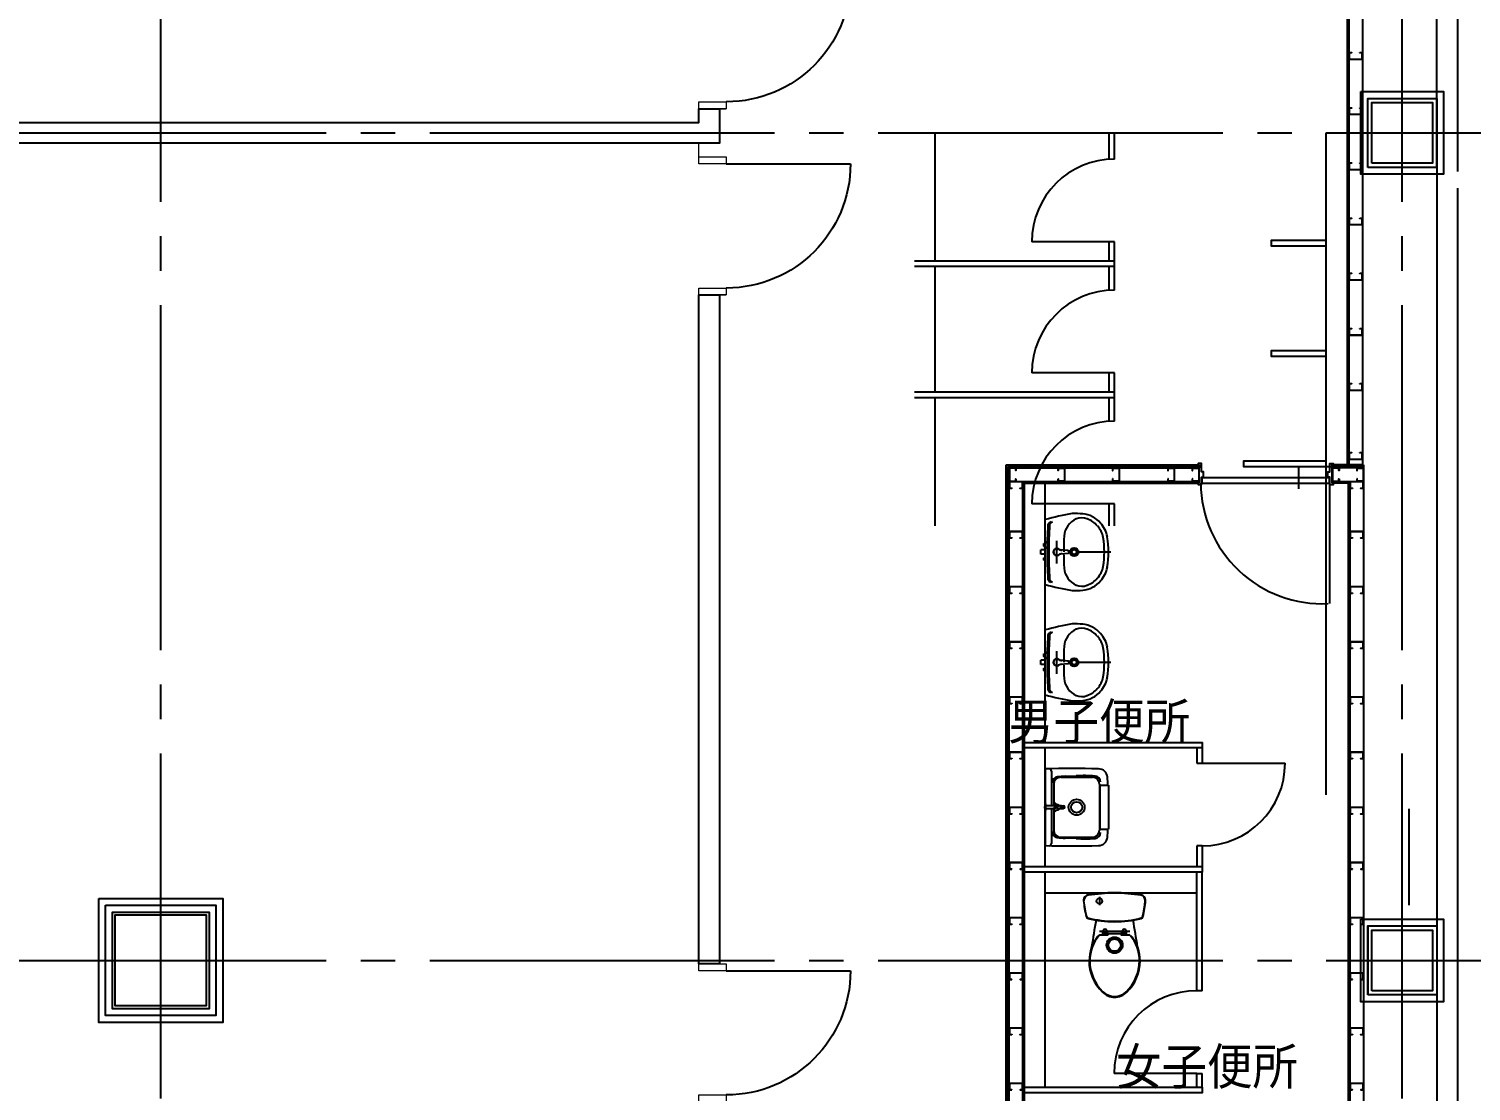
# Model space of a CAD drawing. Header units: millimetres. Extents: x -48783 to 40488, y 6477 to 32964.
# Drawn here: x 23304 to 24350, y 13855 to 14625 of the extents above; entities that cross this region are included whole.
import ezdxf
from ezdxf.enums import TextEntityAlignment as Align

# ---------------------------------------------------------------- set-up
doc = ezdxf.new("R2010")
doc.units = ezdxf.units.MM
doc.header["$LTSCALE"] = 100
doc.linetypes.add('X-N-FAB-L20$0$COL-CEN-LIN', pattern=[3.25, 2.5, -0.25, 0.25, -0.25])
for name, color, linetype in [('0-XREF', 7, 'Continuous'), ('X-N-FAB-L20$0$08', 8, 'Continuous'), ('X-N-FAB-L20$0$200K新增範圍', 8, 'Continuous'), ('X-N-FAB-L20$0$BLOCK', 8, 'Continuous'), ('X-N-FAB-L20$0$CCL', 8, 'X-N-FAB-L20$0$COL-CEN-LIN'), ('X-N-FAB-L20$0$COL', 8, 'Continuous'), ('X-N-FAB-L20$0$COL-S', 8, 'Continuous')]:
    doc.layers.add(name, color=color, linetype=linetype)
doc.styles.add('X-N-FAB-L20$0$ROMS', font='ROMANS.shx', dxfattribs={"bigfont": 'bigfont.shx'})

# ---------------------------------------------------------------- blocks, each defined once
blk = doc.blocks.new('X-N-FAB-L20$0$X-NFAB-UPS_L10$0$A$C01469983')
at = {"lineweight": 0}
for p, q in [((-180, 0), (-200, 0)), ((-200, 0), (-200, -50)), ((0, 0), (-200, 0)), ((-180, 0), (-200, 0)), ((-180, 0), (-200, 0)), ((-20, 0), (-180, 0)), ((-20, 0), (-180, 0)), ((-20, 0), (-180, 0)), ((0, 0), (-20, 0)), ((0, 0), (-20, 0)), ((0, 0), (-20, 0)), ((0, -50), (0, 0)), ((-200, -50), (0, -50)), ((0, -950), (-200, -950)), ((-200, -950), (-200, -1000)), ((-180, -1000), (-200, -1000)), ((-200, -1000), (0, -1000)), ((-180, -1000), (-200, -1000)), ((-180, -1000), (-200, -1000)), ((-20, -1000), (-180, -1000)), ((-20, -1000), (-180, -1000)), ((-20, -1000), (-180, -1000)), ((0, -1000), (-20, -1000)), ((0, -1000), (-20, -1000)), ((0, -1000), (-20, -1000)), ((0, -1000), (0, -950))]:
    blk.add_line(p, q, dxfattribs=at)
blk.add_line((-200, -50), (-1100, -50))
at = {"lineweight": 0, "flags": 128}
blk.add_lwpolyline([(0, 0), (0, 100)], dxfattribs=at)
blk.add_arc((-200, -50), 900, 180, 270)
blk = doc.blocks.new('X-N-FAB-L20$0$A$C0e4649b7')
for points in [[(7400, 31533), (13050, 31533), (13050, 31633), (13200, 31633), (13200, 31383), (7400, 31383)], [(13050, 30283), (13200, 30283), (13200, 25433), (13050, 25433)]]:
    blk.add_lwpolyline(points, close=True)
at = {"xscale": -1}
for p in [(13050, 32633), (13050, 31283), (13050, 25433)]:
    blk.add_blockref('X-N-FAB-L20$0$X-NFAB-UPS_L10$0$A$C01469983', p, dxfattribs=at)
blk = doc.blocks.new('X-N-FAB-L20$0$A$C3a14f8e9')
at = {"layer": 'X-N-FAB-L20$0$COL'}
blk.add_lwpolyline([(0, 80), (80, 80), (80, 0), (0, 0)], close=True, dxfattribs=at)
at = {"layer": 'X-N-FAB-L20$0$COL-S'}
for points in [[(5, 75), (75, 75), (75, 5), (5, 5)], [(7, 73), (73, 73), (73, 7), (7, 7)]]:
    blk.add_lwpolyline(points, close=True, dxfattribs=at)
blk = doc.blocks.new('X-N-FAB-L20$0$A$C028b1125')
at = {"layer": 'X-N-FAB-L20$0$COL'}
blk.add_lwpolyline([(0, 60), (60, 60), (60, 0), (0, 0)], close=True, dxfattribs=at)
at = {"layer": 'X-N-FAB-L20$0$COL-S'}
for points in [[(5, 5), (5, 55), (55, 55), (55, 5)], [(8, 8), (8, 52), (52, 52), (52, 8)]]:
    blk.add_lwpolyline(points, close=True, dxfattribs=at)
blk = doc.blocks.new('X-N-FAB-L20$0$A$C20c95bda')
at = {"layer": 'X-N-FAB-L20$0$CCL'}
for p, q in [((24420, 0), (24420, 9160)), ((25320, 0), (25320, 9160)), ((240, 3950), (28330, 3950)), ((240, 3350), (28330, 3350))]:
    blk.add_line(p, q, dxfattribs=at)
at = {"layer": 'X-N-FAB-L20$0$COL'}
for name, p in [('X-N-FAB-L20$0$A$C028b1125', (25290, 3920)), ('X-N-FAB-L20$0$A$C3a14f8e9', (24380, 3310)), ('X-N-FAB-L20$0$A$C028b1125', (25290, 3320))]:
    blk.add_blockref(name, p, dxfattribs=at)
blk = doc.blocks.new('X-N-FAB-L20$0$A$C1d07c4d4')
for centre, radius in [((24779.6, 3621.1), 3.1), ((24779.6, 3621.1), 2.7), ((24779.6, 3621.1), 1.75), ((24779.6, 3541.1), 3.1), ((24779.6, 3541.1), 2.7), ((24779.6, 3541.1), 1.75), ((24781.4, 3436.1), 5.8), ((24758.6, 3436.1), 0.2), ((24767.1, 3436.1), 0.7), ((24781.4, 3436.1), 4), ((24797.9, 3368.1), 2), ((24808.9, 3336.1), 5.85), ((24808.9, 3336.1), 5.2), ((24808.9, 3336.1), 4.47)]:
    blk.add_circle(centre, radius)
at = {"layer": 'X-N-FAB-L20$0$08'}
for p, q in [((25057.4, 5150), (25057.4, 3897)), ((25042.4, 3900), (25042.4, 4485)), ((24977.4, 4373), (24977.4, 3925)), ((24978.7, 4373), (24978.7, 3932.2)), ((24988.7, 4373), (24988.7, 3925)), ((24978.7, 3991.2), (24978.7, 3684.4)), ((24992.4, 3900), (24992.4, 3950)), ((24992.4, 3900), (24992.4, 3950)), ((24992.4, 3900), (24992.4, 3950)), ((24678.9, 3832), (24678.9, 3925)), ((24804.9, 3906), (24804.9, 3925)), ((24808.9, 3906), (24808.9, 3925)), ((24962.4, 3445), (24962.4, 3925)), ((24977.4, 3925), (24977.4, 3684.4)), ((24988.7, 3925), (24988.7, 3684.4)), ((25042.4, 3900), (25042.4, 3300)), ((25057.4, 3885), (25057.4, 3285)), ((24808.9, 3846), (24748.9, 3846)), ((24804.9, 3832), (24804.9, 3846)), ((24808.9, 3832), (24808.9, 3846)), ((24808.9, 3832), (24663.9, 3832)), ((24808.9, 3828), (24663.9, 3828)), ((24678.9, 3737), (24678.9, 3828)), ((24804.9, 3811), (24804.9, 3828)), ((24808.9, 3811), (24808.9, 3832)), ((24808.9, 3751), (24748.9, 3751)), ((24804.9, 3737), (24804.9, 3751)), ((24808.9, 3737), (24808.9, 3751)), ((24808.9, 3737), (24663.9, 3737)), ((24808.9, 3733), (24663.9, 3733)), ((24678.9, 3640), (24678.9, 3733)), ((24804.9, 3716), (24804.9, 3733)), ((24808.9, 3716), (24808.9, 3737)), ((24730.2, 3684.4), (24870.2, 3684.4)), ((24730.2, 2717.8), (24730.2, 3684.4)), ((24731.5, 3683.1), (24870.2, 3683.1)), ((24731.5, 2719), (24731.5, 3683.1)), ((24732.4, 2720), (24732.4, 3682.2)), ((24732.4, 3682.2), (24870.2, 3682.2)), ((24870.2, 3684.4), (24870.2, 3682.2)), ((24870.2, 3671.1), (24870.2, 3684.4)), ((24942.4, 3666.9), (24942.4, 3683.7)), ((24962.4, 3683), (24977.4, 3683)), ((24989.4, 3684.4), (24966.6, 3684.4)), ((24966.6, 3671.1), (24966.6, 3684.4)), ((24989.4, 3683.4), (24966.6, 3683.4)), ((24989.4, 3682.2), (24966.6, 3682.2)), ((24989.4, 3684.4), (24989.4, 2730.8)), ((24742.4, 3672.2), (24870.2, 3672.2)), ((24742.4, 2730), (24742.4, 3672.2)), ((24743.2, 2730.8), (24743.2, 3671.4)), ((24743.2, 3671.4), (24870.2, 3671.4)), ((24743.5, 3671.1), (24870.2, 3671.1)), ((24743.5, 2731.1), (24743.5, 3671.1)), ((24758.5, 3483.1), (24758.5, 3671.1)), ((24870.2, 3671.1), (24870.2, 3673.1)), ((24964.6, 3671), (24964.6, 3583.7)), ((24966.6, 3672.2), (24979.4, 3672.2)), ((24978.6, 3671.4), (24966.6, 3671.4)), ((24978.3, 3671.1), (24966.6, 3671.1)), ((24978.3, 3671.1), (24978.3, 2731.1)), ((24978.6, 3671.4), (24978.6, 2730.8)), ((24979.4, 3672.2), (24979.4, 2730.8)), ((24808.9, 3656), (24748.9, 3656)), ((24804.9, 3640), (24804.9, 3656)), ((24808.9, 3640), (24808.9, 3656)), ((24758.5, 3628.9), (24758.5, 3644.7)), ((24758.5, 3628.9), (24758.5, 3627.2)), ((24767, 3612.9), (24767, 3629.3)), ((24758.5, 3622.7), (24755.4, 3622.7)), ((24755.4, 3619.5), (24755.4, 3622.7)), ((24758.5, 3619.5), (24755.4, 3619.5)), ((24757.5, 3627.1), (24757.7, 3627.2)), ((24757.5, 3625.3), (24757.5, 3627.1)), ((24757.5, 3625.3), (24757.7, 3625.2)), ((24757.7, 3627.2), (24757.8, 3627.2)), ((24757.7, 3625.2), (24757.8, 3625.2)), ((24758.5, 3627.2), (24757.8, 3627.2)), ((24758.5, 3625.2), (24757.8, 3625.2)), ((24758.5, 3625.2), (24758.5, 3627.2)), ((24758.5, 3625.2), (24758.5, 3623.4)), ((24758.5, 3597.5), (24758.5, 3623.4)), ((24775.2, 3622.1), (24769.6, 3622.6)), ((24775.2, 3620.1), (24769.6, 3619.6)), ((24772, 3623), (24772, 3621.2)), ((24806.1, 3621.1), (24783.1, 3621.1)), ((24757.5, 3616.9), (24757.7, 3617)), ((24757.5, 3615.1), (24757.5, 3616.9)), ((24757.5, 3615.1), (24757.7, 3615)), ((24757.7, 3617), (24757.8, 3617)), ((24758.5, 3617), (24757.8, 3617)), ((24758.5, 3548.9), (24758.5, 3564.7)), ((24757.5, 3547.1), (24757.7, 3547.2)), ((24757.5, 3545.3), (24757.5, 3547.1)), ((24757.5, 3545.3), (24757.7, 3545.2)), ((24757.7, 3547.2), (24757.8, 3547.2)), ((24757.7, 3545.2), (24757.8, 3545.2)), ((24758.5, 3547.2), (24757.8, 3547.2)), ((24758.5, 3545.2), (24757.8, 3545.2)), ((24758.5, 3548.9), (24758.5, 3547.2)), ((24758.5, 3545.2), (24758.5, 3547.2)), ((24758.5, 3545.2), (24758.5, 3543.4)), ((24767, 3532.9), (24767, 3549.3)), ((24758.5, 3542.7), (24755.4, 3542.7)), ((24755.4, 3539.5), (24755.4, 3542.7)), ((24758.5, 3539.5), (24755.4, 3539.5)), ((24757.5, 3536.9), (24757.7, 3537)), ((24757.5, 3535.1), (24757.5, 3536.9)), ((24757.5, 3535.1), (24757.7, 3535)), ((24757.7, 3537), (24757.8, 3537)), ((24757.7, 3535), (24757.8, 3535)), ((24758.5, 3537), (24757.8, 3537)), ((24758.5, 3535), (24757.8, 3535)), ((24758.5, 3517.5), (24758.5, 3543.4)), ((24775.2, 3542.1), (24769.6, 3542.6)), ((24775.2, 3540.1), (24769.6, 3539.6)), ((24772, 3543), (24772, 3541.2)), ((24806.1, 3541.1), (24783.1, 3541.1)), ((24758.6, 3393.1), (24758.6, 3479.1)), ((24868.5, 3479.1), (24868.5, 3468.1)), ((24872.5, 3479.1), (24872.5, 3468.1)), ((24758.6, 3463.9), (24758.6, 3408.3)), ((24763.1, 3462.3), (24763.1, 3437.3)), ((24868.5, 3468.1), (24872.5, 3468.1)), ((24872.5, 3468.1), (24932.5, 3468.1)), ((24764.8, 3452.7), (24764.8, 3437.4)), ((24770, 3457.9), (24792.8, 3457.9)), ((24773.2, 3458.5), (24781, 3458.8)), ((24798, 3452.7), (24798, 3419.5)), ((24798.3, 3452.1), (24798.3, 3420.1)), ((24798.3, 3452.1), (24804.4, 3452.1)), ((24804.4, 3452.1), (24804.4, 3420.1)), ((24757.6, 3436.1), (24759.6, 3436.1)), ((24758.6, 3438.6), (24758.6, 3433.6)), ((24758.8, 3438.6), (24758.6, 3438.6)), ((24758.6, 3437.1), (24758.6, 3435.1)), ((24758.8, 3433.6), (24758.6, 3433.6)), ((24758.9, 3438.5), (24758.9, 3433.7)), ((24759.3, 3437.3), (24763.9, 3437.3)), ((24763.9, 3434.9), (24759.3, 3434.9)), ((24763.1, 3434.9), (24763.1, 3409.9)), ((24764.8, 3434.8), (24764.8, 3419.5)), ((24765.6, 3436.9), (24765.2, 3436.3)), ((24765.2, 3435.9), (24765.6, 3435.3)), ((24765.3, 3438.1), (24765.7, 3436.7)), ((24765.3, 3434.1), (24765.7, 3435.5)), ((24766.3, 3438.7), (24767.3, 3437.7)), ((24766.3, 3433.5), (24767.3, 3434.5)), ((24767.9, 3437.8), (24767.2, 3437.8)), ((24767.2, 3434.3), (24767.9, 3434.3)), ((24768.6, 3437), (24768.3, 3437.7)), ((24768.3, 3434.5), (24768.6, 3435.2)), ((24769.8, 3436.7), (24768.4, 3437.1)), ((24769.8, 3435.5), (24768.4, 3435.1)), ((24772.1, 3436.8), (24770.7, 3435.4)), ((24770.7, 3436.8), (24772.1, 3435.4)), ((25022.4, 3365), (25022.4, 3435)), ((24798.2, 3420.1), (24804.4, 3420.1)), ((24770, 3414.3), (24792.8, 3414.3)), ((24781, 3413.4), (24773.2, 3413.7)), ((24872.5, 3408.1), (24868.5, 3408.1)), ((24868.5, 3408.1), (24868.5, 3393.1)), ((24872.5, 3408.1), (24872.5, 3393.1)), ((24758.5, 3233.1), (24758.5, 3389.1)), ((24868.5, 3303.1), (24868.5, 3389.1)), ((24872.5, 3303.1), (24872.5, 3389.1)), ((24758.5, 3374.1), (24868.5, 3374.1)), ((24787, 3365.4), (24786.7, 3368.3)), ((24797.9, 3371.1), (24797.9, 3365.1)), ((24830.8, 3365.4), (24831.1, 3368.3)), ((24787.5, 3362.4), (24787, 3365.4)), ((24788, 3359.5), (24787.5, 3362.4)), ((24788.7, 3356.7), (24788, 3359.5)), ((24829.2, 3356.7), (24829.8, 3359.5)), ((24829.8, 3359.5), (24830.4, 3362.4)), ((24830.4, 3362.4), (24830.8, 3365.4)), ((24819.9, 3346.1), (24797.9, 3346.1)), ((24800.4, 3343.5), (24800.4, 3346.1)), ((24803.4, 3346.1), (24803.4, 3344.6)), ((24814.4, 3344.6), (24814.4, 3346.1)), ((24817.4, 3346.1), (24817.4, 3343.5)), ((24992.4, 3350), (24992.4, 3300)), ((24798.5, 3343.5), (24803.9, 3343.5)), ((24801.2, 3344.5), (24801.2, 3343.5)), ((24802.5, 3344.6), (24801.3, 3344.6)), ((24802.6, 3344.1), (24802.6, 3344.5)), ((24802.6, 3344.4), (24802.6, 3344.1)), ((24802.6, 3344.1), (24802.6, 3343.5)), ((24803.9, 3344.6), (24802.8, 3344.6)), ((24804.1, 3344.4), (24804.1, 3343.6)), ((24804.1, 3343.7), (24804.1, 3344.4)), ((24804.3, 3344.6), (24813.5, 3344.6)), ((24813.7, 3344.4), (24813.7, 3343.6)), ((24813.7, 3344.4), (24813.7, 3343.7)), ((24815, 3344.6), (24813.9, 3344.6)), ((24813.9, 3343.5), (24819.3, 3343.5)), ((24815.2, 3344.5), (24815.2, 3343.5)), ((24816.5, 3344.6), (24815.3, 3344.6)), ((24816.6, 3343.5), (24816.6, 3344.5)), ((24820.8, 3342.4), (24820.7, 3342.4)), ((24872.5, 3303.1), (24868.5, 3303.1)), ((25042.4, 3300), (25042.4, 2695)), ((25057.4, 3285), (25057.4, 2294)), ((24868.5, 3243.1), (24808.5, 3243.1)), ((24868.5, 3243.1), (24872.5, 3243.1)), ((24868.5, 3233.1), (24868.5, 3243.1)), ((24872.5, 3233.1), (24872.5, 3243.1))]:
    blk.add_line(p, q, dxfattribs=at)
for points in [[(24986.7, 3983.2), (24988.7, 3983.2), (24988.7, 3978.2), (24978.7, 3978.2), (24978.7, 3983.2), (24980.7, 3983.2), (24980.7, 3983), (24978.9, 3983), (24978.9, 3978.5), (24988.5, 3978.5), (24988.5, 3983), (24986.7, 3983)], [(24987.4, 3955), (25047.4, 3955), (25047.4, 3895), (24987.4, 3895)], [(24986.7, 3943.2), (24988.7, 3943.2), (24988.7, 3938.2), (24978.7, 3938.2), (24978.7, 3943.2), (24980.7, 3943.2), (24980.7, 3943), (24978.9, 3943), (24978.9, 3938.5), (24988.5, 3938.5), (24988.5, 3943), (24986.7, 3943)], [(24992.4, 3900), (24992.4, 3950), (25042.4, 3950), (25042.4, 3900)], [(24995.4, 3903), (24995.4, 3947), (25039.4, 3947), (25039.4, 3903)], [(24986.7, 3903.2), (24988.7, 3903.2), (24988.7, 3898.2), (24978.7, 3898.2), (24978.7, 3903.2), (24980.7, 3903.2), (24980.7, 3903), (24978.9, 3903), (24978.9, 3898.5), (24988.5, 3898.5), (24988.5, 3903), (24986.7, 3903)], [(24986.7, 3863.2), (24988.7, 3863.2), (24988.7, 3858.2), (24978.7, 3858.2), (24978.7, 3863.2), (24980.7, 3863.2), (24980.7, 3863), (24978.9, 3863), (24978.9, 3858.5), (24988.5, 3858.5), (24988.5, 3863), (24986.7, 3863)], [(24986.7, 3823.2), (24988.7, 3823.2), (24988.7, 3818.2), (24978.7, 3818.2), (24978.7, 3823.2), (24980.7, 3823.2), (24980.7, 3823), (24978.9, 3823), (24978.9, 3818.5), (24988.5, 3818.5), (24988.5, 3823), (24986.7, 3823)], [(24986.7, 3783.2), (24988.7, 3783.2), (24988.7, 3778.2), (24978.7, 3778.2), (24978.7, 3783.2), (24980.7, 3783.2), (24980.7, 3783), (24978.9, 3783), (24978.9, 3778.5), (24988.5, 3778.5), (24988.5, 3783), (24986.7, 3783)], [(24986.7, 3743.2), (24988.7, 3743.2), (24988.7, 3738.2), (24978.7, 3738.2), (24978.7, 3743.2), (24980.7, 3743.2), (24980.7, 3743), (24978.9, 3743), (24978.9, 3738.5), (24988.5, 3738.5), (24988.5, 3743), (24986.7, 3743)], [(24986.7, 3693.3), (24988.7, 3693.3), (24988.7, 3688.3), (24978.7, 3688.3), (24978.7, 3693.3), (24980.7, 3693.3), (24980.7, 3693.1), (24978.9, 3693.1), (24978.9, 3688.5), (24988.5, 3688.5), (24988.5, 3693.1), (24986.7, 3693.1)], [(24986.7, 3693.3), (24988.7, 3693.3), (24988.7, 3688.3), (24978.7, 3688.3), (24978.7, 3693.3), (24980.7, 3693.3), (24980.7, 3693.1), (24978.9, 3693.1), (24978.9, 3688.5), (24988.5, 3688.5), (24988.5, 3693.1), (24986.7, 3693.1)], [(24737.4, 3674.2), (24737.4, 3672.2), (24732.4, 3672.2), (24732.4, 3682.2), (24737.4, 3682.2), (24737.4, 3680.2), (24737.2, 3680.2), (24737.2, 3682), (24732.7, 3682), (24732.7, 3672.4), (24737.2, 3672.4), (24737.2, 3674.2)], [(24767.9, 3674.2), (24767.9, 3672.2), (24772.9, 3672.2), (24772.9, 3682.2), (24767.9, 3682.2), (24767.9, 3680.2), (24768.1, 3680.2), (24768.1, 3682), (24772.7, 3682), (24772.7, 3672.4), (24768.1, 3672.4), (24768.1, 3674.2)], [(24807.4, 3674.2), (24807.4, 3672.2), (24812.4, 3672.2), (24812.4, 3682.2), (24807.4, 3682.2), (24807.4, 3680.2), (24807.7, 3680.2), (24807.7, 3682), (24812.2, 3682), (24812.2, 3672.4), (24807.7, 3672.4), (24807.7, 3674.2)], [(24847.4, 3674.2), (24847.4, 3672.2), (24852.4, 3672.2), (24852.4, 3682.2), (24847.4, 3682.2), (24847.4, 3680.2), (24847.7, 3680.2), (24847.7, 3682), (24852.2, 3682), (24852.2, 3672.4), (24847.7, 3672.4), (24847.7, 3674.2)], [(24865.2, 3674.2), (24865.2, 3672.2), (24870.2, 3672.2), (24870.2, 3682.2), (24865.2, 3682.2), (24865.2, 3680.2), (24865.5, 3680.2), (24865.5, 3682), (24870, 3682), (24870, 3672.4), (24865.5, 3672.4), (24865.5, 3674.2)], [(24971.6, 3674.2), (24971.6, 3672.2), (24966.6, 3672.2), (24966.6, 3682.2), (24971.6, 3682.2), (24971.6, 3680.2), (24971.4, 3680.2), (24971.4, 3682), (24966.9, 3682), (24966.9, 3672.4), (24971.4, 3672.4), (24971.4, 3674.2)], [(24984.4, 3674.2), (24984.4, 3672.2), (24989.4, 3672.2), (24989.4, 3682.2), (24984.4, 3682.2), (24984.4, 3680.2), (24984.7, 3680.2), (24984.7, 3682), (24989.2, 3682), (24989.2, 3672.4), (24984.7, 3672.4), (24984.7, 3674.2)], [(24734.4, 3667.2), (24732.4, 3667.2), (24732.4, 3672.2), (24742.4, 3672.2), (24742.4, 3667.2), (24740.4, 3667.2), (24740.4, 3667.4), (24742.2, 3667.4), (24742.2, 3672), (24732.7, 3672), (24732.7, 3667.4), (24734.4, 3667.4)], [(24964.6, 3675), (24872.2, 3675), (24872.2, 3671), (24964.6, 3671)], [(24981.4, 3667.2), (24979.4, 3667.2), (24979.4, 3672.2), (24989.4, 3672.2), (24989.4, 3667.2), (24987.4, 3667.2), (24987.4, 3667.4), (24989.2, 3667.4), (24989.2, 3672), (24979.7, 3672), (24979.7, 3667.4), (24981.4, 3667.4)], [(24734.4, 3631.1), (24732.4, 3631.1), (24732.4, 3636.1), (24742.4, 3636.1), (24742.4, 3631.1), (24740.4, 3631.1), (24740.4, 3631.3), (24742.2, 3631.3), (24742.2, 3635.9), (24732.7, 3635.9), (24732.7, 3631.3), (24734.4, 3631.3)], [(24981.4, 3631.1), (24979.4, 3631.1), (24979.4, 3636.1), (24989.4, 3636.1), (24989.4, 3631.1), (24987.4, 3631.1), (24987.4, 3631.3), (24989.2, 3631.3), (24989.2, 3635.9), (24979.7, 3635.9), (24979.7, 3631.3), (24981.4, 3631.3)], [(24734.4, 3591.1), (24732.4, 3591.1), (24732.4, 3596.1), (24742.4, 3596.1), (24742.4, 3591.1), (24740.4, 3591.1), (24740.4, 3591.3), (24742.2, 3591.3), (24742.2, 3595.9), (24732.7, 3595.9), (24732.7, 3591.3), (24734.4, 3591.3)], [(24981.4, 3591.1), (24979.4, 3591.1), (24979.4, 3596.1), (24989.4, 3596.1), (24989.4, 3591.1), (24987.4, 3591.1), (24987.4, 3591.3), (24989.2, 3591.3), (24989.2, 3595.9), (24979.7, 3595.9), (24979.7, 3591.3), (24981.4, 3591.3)], [(24734.4, 3551.1), (24732.4, 3551.1), (24732.4, 3556.1), (24742.4, 3556.1), (24742.4, 3551.1), (24740.4, 3551.1), (24740.4, 3551.3), (24742.2, 3551.3), (24742.2, 3555.9), (24732.7, 3555.9), (24732.7, 3551.3), (24734.4, 3551.3)], [(24981.4, 3551.1), (24979.4, 3551.1), (24979.4, 3556.1), (24989.4, 3556.1), (24989.4, 3551.1), (24987.4, 3551.1), (24987.4, 3551.3), (24989.2, 3551.3), (24989.2, 3555.9), (24979.7, 3555.9), (24979.7, 3551.3), (24981.4, 3551.3)], [(24734.4, 3511.1), (24732.4, 3511.1), (24732.4, 3516.1), (24742.4, 3516.1), (24742.4, 3511.1), (24740.4, 3511.1), (24740.4, 3511.3), (24742.2, 3511.3), (24742.2, 3515.9), (24732.7, 3515.9), (24732.7, 3511.3), (24734.4, 3511.3)], [(24981.4, 3511.1), (24979.4, 3511.1), (24979.4, 3516.1), (24989.4, 3516.1), (24989.4, 3511.1), (24987.4, 3511.1), (24987.4, 3511.3), (24989.2, 3511.3), (24989.2, 3515.9), (24979.7, 3515.9), (24979.7, 3511.3), (24981.4, 3511.3)], [(24734.4, 3471.1), (24732.4, 3471.1), (24732.4, 3476.1), (24742.4, 3476.1), (24742.4, 3471.1), (24740.4, 3471.1), (24740.4, 3471.3), (24742.2, 3471.3), (24742.2, 3475.9), (24732.7, 3475.9), (24732.7, 3471.3), (24734.4, 3471.3)], [(24981.4, 3471.1), (24979.4, 3471.1), (24979.4, 3476.1), (24989.4, 3476.1), (24989.4, 3471.1), (24987.4, 3471.1), (24987.4, 3471.3), (24989.2, 3471.3), (24989.2, 3475.9), (24979.7, 3475.9), (24979.7, 3471.3), (24981.4, 3471.3)], [(24734.4, 3431.1), (24732.4, 3431.1), (24732.4, 3436.1), (24742.4, 3436.1), (24742.4, 3431.1), (24740.4, 3431.1), (24740.4, 3431.3), (24742.2, 3431.3), (24742.2, 3435.9), (24732.7, 3435.9), (24732.7, 3431.3), (24734.4, 3431.3)], [(24981.4, 3431.1), (24979.4, 3431.1), (24979.4, 3436.1), (24989.4, 3436.1), (24989.4, 3431.1), (24987.4, 3431.1), (24987.4, 3431.3), (24989.2, 3431.3), (24989.2, 3435.9), (24979.7, 3435.9), (24979.7, 3431.3), (24981.4, 3431.3)], [(24734.4, 3391.1), (24732.4, 3391.1), (24732.4, 3396.1), (24742.4, 3396.1), (24742.4, 3391.1), (24740.4, 3391.1), (24740.4, 3391.3), (24742.2, 3391.3), (24742.2, 3395.9), (24732.7, 3395.9), (24732.7, 3391.3), (24734.4, 3391.3)], [(24981.4, 3391.1), (24979.4, 3391.1), (24979.4, 3396.1), (24989.4, 3396.1), (24989.4, 3391.1), (24987.4, 3391.1), (24987.4, 3391.3), (24989.2, 3391.3), (24989.2, 3395.9), (24979.7, 3395.9), (24979.7, 3391.3), (24981.4, 3391.3)], [(24072.4, 3370), (24162.4, 3370), (24162.4, 3280), (24072.4, 3280)], [(24077.4, 3365), (24157.4, 3365), (24157.4, 3285), (24077.4, 3285)], [(24082.4, 3290), (24082.4, 3360), (24152.4, 3360), (24152.4, 3290)], [(24084.4, 3292), (24084.4, 3358), (24150.4, 3358), (24150.4, 3292)], [(24734.4, 3351.1), (24732.4, 3351.1), (24732.4, 3356.1), (24742.4, 3356.1), (24742.4, 3351.1), (24740.4, 3351.1), (24740.4, 3351.3), (24742.2, 3351.3), (24742.2, 3355.9), (24732.7, 3355.9), (24732.7, 3351.3), (24734.4, 3351.3)], [(24981.4, 3351.1), (24979.4, 3351.1), (24979.4, 3356.1), (24989.4, 3356.1), (24989.4, 3351.1), (24987.4, 3351.1), (24987.4, 3351.3), (24989.2, 3351.3), (24989.2, 3355.9), (24979.7, 3355.9), (24979.7, 3351.3), (24981.4, 3351.3)], [(24987.4, 3355), (25047.4, 3355), (25047.4, 3295), (24987.4, 3295)], [(24992.4, 3300), (24992.4, 3350), (25042.4, 3350), (25042.4, 3300)], [(24995.4, 3303), (24995.4, 3347), (25039.4, 3347), (25039.4, 3303)], [(24734.4, 3311.1), (24732.4, 3311.1), (24732.4, 3316.1), (24742.4, 3316.1), (24742.4, 3311.1), (24740.4, 3311.1), (24740.4, 3311.3), (24742.2, 3311.3), (24742.2, 3315.9), (24732.7, 3315.9), (24732.7, 3311.3), (24734.4, 3311.3)], [(24981.4, 3311.1), (24979.4, 3311.1), (24979.4, 3316.1), (24989.4, 3316.1), (24989.4, 3311.1), (24987.4, 3311.1), (24987.4, 3311.3), (24989.2, 3311.3), (24989.2, 3315.9), (24979.7, 3315.9), (24979.7, 3311.3), (24981.4, 3311.3)], [(24734.4, 3271.1), (24732.4, 3271.1), (24732.4, 3276.1), (24742.4, 3276.1), (24742.4, 3271.1), (24740.4, 3271.1), (24740.4, 3271.3), (24742.2, 3271.3), (24742.2, 3275.9), (24732.7, 3275.9), (24732.7, 3271.3), (24734.4, 3271.3)], [(24981.4, 3271.1), (24979.4, 3271.1), (24979.4, 3276.1), (24989.4, 3276.1), (24989.4, 3271.1), (24987.4, 3271.1), (24987.4, 3271.3), (24989.2, 3271.3), (24989.2, 3275.9), (24979.7, 3275.9), (24979.7, 3271.3), (24981.4, 3271.3)], [(24734.4, 3231.1), (24732.4, 3231.1), (24732.4, 3236.1), (24742.4, 3236.1), (24742.4, 3231.1), (24740.4, 3231.1), (24740.4, 3231.3), (24742.2, 3231.3), (24742.2, 3235.9), (24732.7, 3235.9), (24732.7, 3231.3), (24734.4, 3231.3)], [(24981.4, 3231.1), (24979.4, 3231.1), (24979.4, 3236.1), (24989.4, 3236.1), (24989.4, 3231.1), (24987.4, 3231.1), (24987.4, 3231.3), (24989.2, 3231.3), (24989.2, 3235.9), (24979.7, 3235.9), (24979.7, 3231.3), (24981.4, 3231.3)]]:
    blk.add_lwpolyline(points, close=True, dxfattribs=at)
for points in [[(24962.4, 3847), (24922.4, 3847), (24922.4, 3843), (24962.4, 3843)], [(24962.4, 3767), (24922.4, 3767), (24922.4, 3763), (24962.4, 3763)], [(24870.2, 3671.1), (24869.4, 3671.1), (24869.4, 3670), (24871.9, 3670), (24871.9, 3675.3), (24873.4, 3675.3), (24873.4, 3679.2), (24871.9, 3679.2), (24871.9, 3685.4), (24869.4, 3685.4), (24869.4, 3684.4), (24870.2, 3684.4)], [(24962.4, 3687), (24902.4, 3687), (24902.4, 3683), (24962.4, 3683)], [(24966.6, 3671.1), (24967.4, 3671.1), (24967.4, 3669.9), (24964.9, 3669.9), (24964.9, 3675.3), (24963.4, 3675.3), (24963.4, 3679.2), (24964.9, 3679.2), (24964.9, 3685.4), (24967.4, 3685.4), (24967.4, 3684.4), (24966.6, 3684.4)], [(24743.5, 3483.1), (24872.5, 3483.1), (24872.5, 3479.1), (24743.5, 3479.1)], [(24743.5, 3393.1), (24872.5, 3393.1), (24872.5, 3389.1), (24743.5, 3389.1)], [(24743.5, 3233.1), (24872.5, 3233.1), (24872.5, 3229.1), (24743.5, 3229.1)]]:
    blk.add_lwpolyline(points, dxfattribs=at)
for centre, radius, start, end in [((24808.9, 3846), 60, 90, 180), ((24808.9, 3751), 60, 90, 180), ((24808.9, 3656), 60, 90, 180), ((24959.5, 3671.8), 88.2, 180.4973, 272.754), ((24807.7, 3466.6), 184.7, 99.1805, 105.441), ((25077, 3622.1), 317, 176.6604, 180.1807), ((24762.5, 3640.5), 2, 151.6278, 176.6621), ((24763.4, 3640), 3, 103.2921, 151.6278), ((25078.2, 3622.1), 317, 176.6604, 180.1807), ((24763.7, 3640.5), 2, 151.6278, 176.6621), ((24764.6, 3640), 3, 103.2921, 151.6278), ((24787, 3631.6), 14.7, 113.5494, 175.7694), ((24780.8, 3598.4), 50.6, 84.303, 92.8885), ((24785.2, 3635.9), 10, 68.5201, 113.5494), ((24784, 3629.9), 19, 39.4354, 84.5961), ((24783.7, 3632.2), 13.9, 67.6621, 68.5201), ((24784, 3629.9), 16, 39.4354, 71.8051), ((24782.8, 3627.9), 18.3, 11.7711, 41.9232), ((24782.8, 3627.9), 21.3, 11.4202, 41.5723), ((24848.6, 3624.8), 76.6, 174.1085, 181.335), ((24736.5, 3621.1), 65, 350.7168, 9.2832), ((24736.5, 3621.1), 68, 350.7168, 9.2832), ((25077, 3620.1), 317, 179.8193, 183.3396), ((25078.2, 3620.1), 317, 179.8193, 183.3396), ((24767, 3621.1), 2.65, 56.0661, 303.9339), ((24767, 3621.1), 2.3, 57.4294, 302.5706), ((24769.9, 3625.6), 3, 237.4294, 264.9631), ((24769.9, 3616.6), 3, 95.0369, 122.5706), ((24771.3, 3627.4), 5, 236.0661, 264.9631), ((24771.3, 3614.8), 5, 95.0369, 123.9339), ((24848.6, 3617.4), 76.6, 178.665, 185.8915), ((24775, 3621.1), 1, 275.0369, 84.9631), ((24775.2, 3621.1), 0.98, 274.923, 85.077), ((24787, 3610.6), 14.7, 184.2306, 246.4506), ((24782.8, 3614.3), 18.3, 318.0768, 348.2289), ((24782.8, 3614.3), 21.3, 318.4277, 348.5798), ((24807.7, 3775.6), 184.7, 254.559, 260.8195), ((24762.5, 3601.7), 2, 183.3379, 208.3722), ((24763.4, 3602.2), 3, 208.3722, 256.7079), ((24763.7, 3601.7), 2, 183.3379, 208.3722), ((24764.6, 3602.2), 3, 208.3722, 256.7079), ((24785.2, 3606.3), 10, 246.4506, 291.4799), ((24784, 3612.3), 19, 275.4039, 320.5646), ((24783.7, 3610), 13.9, 291.4799, 292.3379), ((24784, 3612.3), 16, 288.1949, 320.5646), ((24780.8, 3643.8), 50.6, 267.1115, 275.697), ((24807.7, 3386.6), 184.7, 99.1805, 105.441), ((24780.8, 3518.4), 50.6, 84.303, 92.8885), ((24785.2, 3555.9), 10, 68.5201, 113.5494), ((24784, 3549.9), 19, 39.4354, 84.5961), ((25077, 3542.1), 317, 176.6604, 180.1807), ((24762.5, 3560.5), 2, 151.6278, 176.6621), ((24763.4, 3560), 3, 103.2921, 151.6278), ((25078.2, 3542.1), 317, 176.6604, 180.1807), ((24763.7, 3560.5), 2, 151.6278, 176.6621), ((24764.6, 3560), 3, 103.2921, 151.6278), ((24787, 3551.6), 14.7, 113.5494, 175.7694), ((24783.7, 3552.2), 13.9, 67.6621, 68.5201), ((24784, 3549.9), 16, 39.4354, 71.8051), ((24782.8, 3547.9), 18.3, 11.7711, 41.9232), ((24782.8, 3547.9), 21.3, 11.4202, 41.5723), ((24848.6, 3544.8), 76.6, 174.1085, 181.335), ((24736.5, 3541.1), 65, 350.7168, 9.2832), ((24736.5, 3541.1), 68, 350.7168, 9.2832), ((25077, 3540.1), 317, 179.8193, 183.3396), ((25078.2, 3540.1), 317, 179.8193, 183.3396), ((24767, 3541.1), 2.65, 56.0661, 303.9339), ((24767, 3541.1), 2.3, 57.4294, 302.5706), ((24769.9, 3545.6), 3, 237.4294, 264.9631), ((24769.9, 3536.6), 3, 95.0369, 122.5706), ((24771.3, 3547.4), 5, 236.0661, 264.9631), ((24771.3, 3534.8), 5, 95.0369, 123.9339), ((24848.6, 3537.4), 76.6, 178.665, 185.8915), ((24775, 3541.1), 1, 275.0369, 84.9631), ((24775.2, 3541.1), 0.98, 274.923, 85.077), ((24787, 3530.6), 14.7, 184.2306, 246.4506), ((24782.8, 3534.3), 18.3, 318.0768, 348.2289), ((24782.8, 3534.3), 21.3, 318.4277, 348.5798), ((24807.7, 3695.6), 184.7, 254.559, 260.8195), ((24762.5, 3521.7), 2, 183.3379, 208.3722), ((24763.4, 3522.2), 3, 208.3722, 256.7079), ((24763.7, 3521.7), 2, 183.3379, 208.3722), ((24764.6, 3522.2), 3, 208.3722, 256.7079), ((24780.8, 3563.8), 50.6, 267.1115, 275.697), ((24785.2, 3526.3), 10, 246.4506, 291.4799), ((24784, 3532.3), 19, 275.4039, 320.5646), ((24783.7, 3530), 13.9, 291.4799, 292.3379), ((24784, 3532.3), 16, 288.1949, 320.5646), ((24778.6, 2464.1), 1000, 88.927, 91.145), ((24761.4, 3462.3), 1.7, 359.999, 82.217), ((24797.2, 3457.4), 6.5, 4.139, 88.927), ((24872.5, 3468.1), 60, 270, 360), ((24767.9, 3453.8), 4.3, 95.088, 180), ((24770, 3452.7), 5.2, 90, 180), ((24775.8, 3390.6), 68, 92.236, 97.151), ((24787.1, 3367), 92, 85.254, 93.789), ((24792.8, 3452.7), 5.2, 0, 90), ((24794.4, 3454.4), 4.3, 0.466, 85.136), ((24624.2, 3444.9), 180, 2.291, 4.139), ((24758.8, 3438.5), 0.1, 0, 90), ((24758.8, 3433.7), 0.1, 270, 0), ((24759.3, 3437.7), 0.4, 180, 270), ((24759.3, 3434.5), 0.4, 90, 180), ((24763.9, 3443.3), 6, 270, 285.449), ((24763.9, 3428.9), 6, 74.551, 90), ((24767.1, 3436.1), 1.92, 174.6198, 185.3801), ((24765.9, 3438.3), 0.6, 45.805, 194.1934), ((24765.9, 3433.9), 0.6, 165.807, 314.195), ((24763.2, 3436.1), 2.5, 345.806, 14.194), ((24769.1, 3439.5), 2.5, 225.8056, 254.1949), ((24769.1, 3432.7), 2.5, 105.805, 134.194), ((24767.1, 3436.1), 1.93, 54.62, 65.38), ((24767.1, 3436.1), 1.92, 294.62, 305.38), ((24767.1, 3432.2), 5.5, 75.172, 78.073), ((24767.1, 3439.9), 5.5, 281.927, 284.85), ((24771.2, 3447.7), 10.5, 255.1719, 272.212), ((24771.2, 3424.5), 10.5, 87.817, 104.828), ((24769.6, 3436.1), 0.6, 285.806, 74.194), ((24771.6, 3436.1), 1.12, 270, 89.721), ((24770, 3419.5), 5.2, 180, 270), ((24792.8, 3419.5), 5.2, 270, 0), ((24624.2, 3427.3), 180, 355.862, 357.709), ((24761.4, 3409.9), 1.7, 277.68, 0), ((24767.9, 3418.4), 4.3, 180, 262.9412), ((24775.8, 3481.6), 68, 262.8487, 267.7645), ((24787.1, 3505.2), 92, 266.2115, 274.746), ((24794.4, 3417.8), 4.3, 274.864, 359.534), ((24797.2, 3414.8), 6.5, 271.073, 355.862), ((24778.6, 4408.1), 1000, 268.8547, 271.073), ((24790.4, 3368.6), 4, 99.1764, 180), ((24790.4, 3368.6), 4, 180, 184.636), ((24856.2, 3374), 70, 184.6364, 194.3676), ((24790.4, 3368.6), 3.7, 99.1769, 184.6352), ((24808.9, 3254.1), 120, 90, 99.1769), ((24808.9, 3254.1), 119.7, 80.8231, 99.1769), ((24808.9, 3254.1), 120, 80.8231, 90), ((24827.4, 3368.6), 3.7, 355.3643, 80.8231), ((24827.4, 3368.6), 4, 0, 80.8236), ((24761.6, 3374), 70, 345.6323, 355.3636), ((24827.4, 3368.6), 4, 355.364, 0), ((24789.9, 3357), 1.5, 194.367, 255.9369), ((24789.9, 3357), 1.2, 194.3686, 255.6071), ((24828, 3357), 1.2, 284.064, 345.6312), ((24828, 3357), 1.5, 284.0631, 345.633), ((24808.9, 3433.1), 80, 255.9379, 284.0621), ((24808.9, 3433.1), 79.7, 255.9329, 284.0621), ((25287, 3262.5), 500, 169.4284, 171.6705), ((24801.9, 3346.1), 1.5, 0, 180), ((24815.9, 3346.1), 1.5, 0, 180), ((24330.8, 3262.5), 500, 8.3295, 10.5716), ((24818.9, 3324.8), 28.4, 142.7746, 180.1433), ((24818.9, 3324.8), 28, 138.8947, 180.1427), ((24797, 3341.4), 1, 90, 142.7746), ((24798.5, 3342.5), 1, 90, 138.8947), ((24801.3, 3344.5), 0.1, 90, 180), ((24802.5, 3344.5), 0.1, 0, 90), ((24802.8, 3344.4), 0.2, 90, 180), ((24803.9, 3344.4), 0.2, 0, 90), ((24803.9, 3343.7), 0.2, 270, 0), ((24804.3, 3344.4), 0.2, 90, 180), ((24813.5, 3344.4), 0.2, 0, 90), ((24813.9, 3344.4), 0.2, 90, 180), ((24813.9, 3343.7), 0.2, 180, 270), ((24815, 3344.4), 0.2, 0, 90), ((24815.3, 3344.5), 0.1, 90, 180), ((24816.5, 3344.5), 0.1, 0, 90), ((24819.3, 3342.5), 1, 41.1053, 90), ((24799, 3324.8), 28, 359.8573, 41.1053), ((24820.8, 3341.4), 1, 37.2254, 90), ((24799, 3324.8), 28.4, 359.8567, 37.2254), ((24822.2, 3324.8), 31.8, 180.1433, 225.8663), ((24822.2, 3324.8), 31.3, 180.1427, 225.8663), ((24795.6, 3324.8), 31.3, 314.1337, 359.8573), ((24795.6, 3324.8), 31.8, 314.1337, 359.8567), ((24808.9, 3311.1), 12.7, 225.8663, 270), ((24808.9, 3311.1), 12.2, 225.8663, 314.1337), ((24868.5, 3243.1), 60, 90, 180), ((24808.9, 3311.1), 12.7, 270, 314.1337)]:
    blk.add_arc(centre, radius, start, end, dxfattribs=at)
at = {"layer": 'X-N-FAB-L20$0$08', "style": 'X-N-FAB-L20$0$ROMS'}
for s, p in [('男子便所', (24797.7, 3497.2)), ('女子便所', (24875.9, 3247.1))]:
    blk.add_text(s, height=30, dxfattribs=at).set_placement(p, align=Align.MIDDLE_CENTER)
blk = doc.blocks.new('X-N-FAB-L20')
blk.add_blockref('X-N-FAB-L20$0$A$C1d07c4d4', (-717.4, 10625))
at = {"layer": 'X-N-FAB-L20$0$200K新增範圍', "xscale": 0.1, "yscale": 0.1, "zscale": 0.1}
blk.add_blockref('X-N-FAB-L20$0$A$C0e4649b7', (22485, 11404.2), dxfattribs=at)
at = {"layer": 'X-N-FAB-L20$0$BLOCK'}
blk.add_blockref('X-N-FAB-L20$0$A$C20c95bda', (-1020, 10600), dxfattribs=at)

msp = doc.modelspace()

# ---------------------------------------------------------------- block references
at = {"layer": '0-XREF'}
msp.add_blockref('X-N-FAB-L20', (0, 0), dxfattribs=at)

doc.saveas('drawing.dxf')
